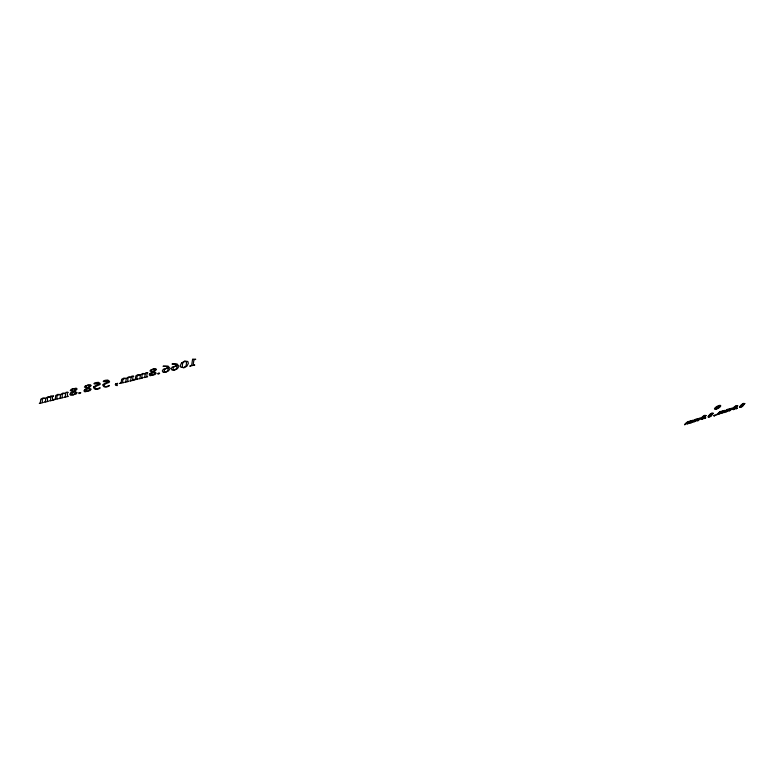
<?xml version="1.0" encoding="UTF-8"?>
<svg xmlns="http://www.w3.org/2000/svg" width="784" height="784" viewBox="0 0 784 784"><rect width="100%" height="100%" fill="white"/><g stroke="black" fill="none" stroke-linecap="round" stroke-linejoin="round"><path stroke-width="1.18" d="M716.419 408.082L717.086 407.161M691.762 422.537L693.909 421.87L694.898 419.842L696.29 419.322L694.359 421.733L696.114 421.028C702.964 414.158 694.203 423.546 698.76 420.253C699.651 418.793 701.935 416.774 699.338 418.401L696.388 419.087C693.399 419.313 692.635 423.654 689.469 423.184C693.33 420.851 689.734 420.008 688.538 423.37C683.864 426.81 692.821 417.578 686 423.919C682.394 426.947 685.98 421.929 688.783 421.439L693.301 420.136L691.645 422.517M54.037 399.722L58.222 398.811L56.909 398.301L56.909 396.204L58.457 394.734L60.495 394.822L60.211 397.978C55.831 399.605 66.552 397.018 62.22 397.478L62.201 394.283L63.494 393.49L65.562 393.568L65.278 396.792C61.064 398.252 71.354 395.744 67.453 396.273L67.316 392.774C70.442 392.333 64.974 391.451 65.64 393.215L62.7 393.166L60.682 394.509L57.683 394.401L55.684 395.528L55.39 398.762L54.037 399.722M705.718 417.833L704.62 418.538L705.718 417.833M119.825 383.454L123.843 382.582L122.637 382.053L122.784 379.966L124.352 378.505L126.273 378.623L125.793 381.759C121.52 383.347 131.849 380.867 127.723 381.279L127.919 378.094L129.213 377.31L131.163 377.408L130.663 380.622C126.567 382.043 136.485 379.642 132.751 380.132L132.868 376.634C135.867 376.202 130.703 375.32 131.261 377.055L128.478 376.977L126.469 378.3L123.647 378.172L121.667 379.28L121.167 382.504L119.825 383.454M134.005 379.946L137.984 379.084L136.798 378.554L136.984 376.467L138.552 375.007L140.454 375.124L139.924 378.27C135.671 379.838 145.922 377.388 141.845 377.79L142.09 374.605L143.374 373.821L145.295 373.929L144.756 377.143C140.689 378.545 150.518 376.163 146.833 376.653L147 373.155C149.95 372.684 144.922 371.939 145.403 373.576L142.649 373.488L140.65 374.811L137.857 374.674L135.887 375.781L135.338 378.995L134.005 379.946M50.852 396.106L50.842 396.861L47.863 396.822L45.835 398.164L42.797 398.066L40.788 399.193L40.258 402.966C36.044 404.466 46.56 401.908 42.346 402.437L42.238 399.125L43.59 398.39L45.658 398.488L45.423 401.633C41.013 403.27 51.822 400.663 47.452 401.124L47.373 397.939L48.677 397.135L50.774 397.214L50.539 400.438C46.285 401.908 56.664 399.379 52.724 399.918L52.342 396.939L53.645 395.9L50.852 396.106M737.303 408.072L736.205 408.768L737.303 408.072M713.861 415.657L714.273 416.245L715.39 414.844L713.861 415.657M189.953 366.099L194.765 365.04L193.227 364.58L193.873 360.091L195.735 359.248L192.599 359.141L191.698 365.089L189.953 366.099M723.142 412.453C718.467 416.343 727.258 406.661 720.476 413.491L718.742 414.197L720.712 411.786L719.349 412.296L718.36 414.246L716.194 414.981L720.045 411.649L725.239 410.287L723.142 412.453M730.551 410.159C725.906 414.04 734.677 404.387 727.895 411.198L726.17 411.894L728.15 409.493L726.788 410.003L725.719 412.031L723.622 412.688L727.483 409.356L732.648 408.003L730.551 410.159M182.594 363.119L182.231 367.216L183.868 367.559L186.102 365.824L186.612 362.169L184.779 361.306L182.594 363.119M163.219 366.226L166.355 366.432L168.09 367.912L163.405 369.176L162.288 370.93L163.131 372.273L165.708 372.331L168.589 370.842L170.108 368.402L168.021 366.059L163.219 366.226M172.186 364.031L175.302 364.237L177.008 365.716L172.343 366.971L171.216 368.725L172.039 370.077L174.597 370.126L177.468 368.647L178.997 366.216L176.949 363.864L172.186 364.031M93.894 386.708L93.521 387.708L94.874 389.138C98.745 390.354 103.41 385.679 97.363 388.874L95.57 388.835L94.835 387.815C95.325 384.748 103.968 385.395 98.48 382.337C91.973 382.435 92.845 385.512 98.314 383.151L99.049 383.817L93.894 386.708M103.194 384.425L102.812 385.414L104.135 386.855C107.986 388.06 112.622 383.405 106.614 386.581L104.831 386.541L104.115 385.522C104.684 382.416 113.249 383.102 107.78 380.054C101.332 380.132 102.145 383.219 107.614 380.867L108.329 381.534L103.194 384.425M164.346 369.676L164.179 371.939L165.63 372.057L167.629 370.832L168.266 368.333L166.522 368.323L164.346 369.676M173.264 367.471L173.088 369.744L174.518 369.862L176.518 368.637L177.174 366.138L175.44 366.128L173.264 367.471M706.012 415.54L703.758 418.46L701.847 419.46L700.631 419.077L702.562 416.578L704.767 415.344L706.012 415.54M713.264 413.305L710.99 416.226L709.089 417.225L707.883 416.833L709.824 414.344L712.029 413.099L713.264 413.305M737.705 405.769L735.372 408.689L733.481 409.679L732.334 409.277L734.324 406.788L736.509 405.563L737.705 405.769M744.8 403.584L742.448 406.494L740.566 407.484L739.43 407.082L741.439 404.593L743.624 403.368L744.8 403.584M181.516 362.992L180.359 365.383L180.653 367.069L183.926 367.804L186.837 366.255L188.356 363.453L187.876 361.483L184.769 361.052L181.516 362.992M75.715 392.882L73.392 394.901L71.266 394.342L74.245 391.765L75.715 392.882M702.013 417.833L701.288 419.136L703.581 418.215L705.179 415.981L704.669 415.5L702.013 417.833M70.531 393.166L69.835 394.401L70.815 395.332L76.048 394.068L77.146 392.657L74.754 391.432L77.136 389.001L76.156 388.149L71.158 389.354L70.266 390.55L72.794 391.539L70.531 393.166M89.758 389.413L87.426 391.422L85.338 390.863L88.318 388.296L89.758 389.413M709.275 415.598L708.54 416.892L710.814 415.981L712.44 413.746L711.941 413.256L709.275 415.598M84.633 389.687L83.927 390.922L84.878 391.853L90.072 390.608L91.169 389.187L88.827 387.962L91.218 385.532L90.258 384.679L85.309 385.875L84.407 387.08L86.897 388.07L84.633 389.687M733.736 408.043L732.971 409.346L735.216 408.435L736.882 406.21L736.421 405.71L733.736 408.043M740.841 405.847L740.057 407.151L742.301 406.249L743.977 404.015L743.526 403.525L740.841 405.847M72.157 389.276L71.609 390.197L73.343 391.216L75.744 389.04L73.804 388.55L72.157 389.276M154.84 373.341L152.498 375.33L150.998 375.399L150.567 374.752L153.556 372.214L154.84 373.341M86.299 385.806L85.74 386.728L87.445 387.747L89.846 385.581L87.935 385.081L86.299 385.806M149.979 373.576L149.225 374.801L150.058 375.742L155.056 374.536L156.192 373.135L154.066 371.89L156.496 369.48L155.644 368.627L150.881 369.774L149.94 370.969L152.223 371.979L149.979 373.576M115.777 383.817L115.287 384.591L115.885 385.346L117.247 385.601L115.983 384.67L117.541 384.082L117.649 383.307L115.777 383.817M151.822 369.705L151.224 370.626L152.762 371.655L155.193 369.509L153.419 368.999L151.822 369.705M79.027 392.853L78.998 393.627L80.791 392.794L79.027 392.853M159.593 373.311L158.535 374.115L157.604 373.801L158.652 373.017L159.593 373.311M716.282 409.179A3.567 1.137 -29.6 0 0 720.751 405.691A3.567 1.137 -29.6 0 0 715.792 407.2A3.567 1.137 -29.6 0 0 716.282 409.179M716.958 408.258A1.764 0.559 -29.6 0 0 719.163 406.533A1.764 0.559 -29.6 0 0 716.713 407.288A1.764 0.559 -29.6 0 0 716.958 408.258"/></g></svg>
